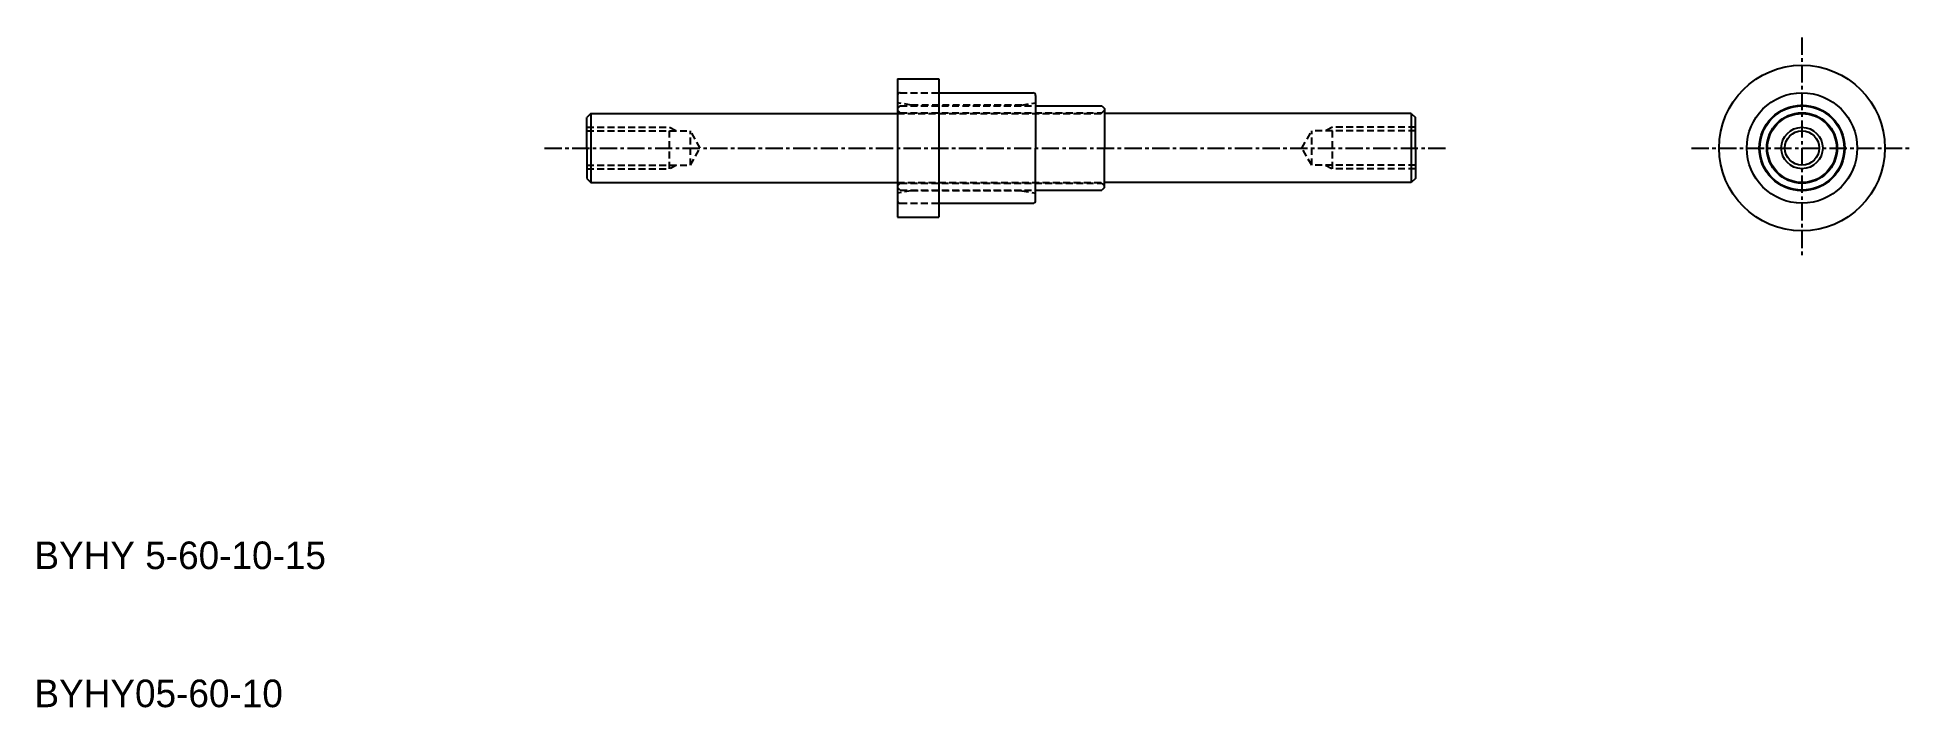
# Model space of a CAD drawing. Extents: x -18 to 118, y 175 to 224.
import ezdxf

# ---------------------------------------------------------------- set-up
doc = ezdxf.new("R2010")
doc.units = 0
doc.linetypes.add('CENTER', pattern=[2, 1.25, -0.25, 0.25, -0.25])
doc.linetypes.add('DASHED', pattern=[0.75, 0.5, -0.25])
doc.layers.get('0').update_dxf_attribs({"linetype": 'CONTINUOUS'})
doc.layers.add('CENTER', color=1, linetype='CENTER')

# ---------------------------------------------------------------- blocks, each defined once
blk = doc.blocks.new('A$C21E863DA')
at = {"color": 3, "linetype": 'DASHED'}
for p, q in [((0, 1.5), (6, 1.5)), ((6, 1.5), (6.5, 1.25)), ((6, -1.5), (6, 1.5)), ((0, 1.25), (7.5, 1.25)), ((8.22, 0), (7.5, 1.25)), ((7.5, -1.25), (7.5, 1.25)), ((7.5, -1.25), (8.22, 0)), ((0, -1.25), (7.5, -1.25)), ((6.5, -1.25), (6, -1.5)), ((0, -1.5), (6, -1.5))]:
    blk.add_line(p, q, dxfattribs=at)
blk = doc.blocks.new('A$C10023ABC')
at = {"color": 3, "linetype": 'DASHED'}
for p, q in [((-6, 1.5), (-6.5, 1.25)), ((-6, -1.5), (-6, 1.5)), ((0, 1.5), (-6, 1.5)), ((-8.22, 0), (-7.5, 1.25)), ((-7.5, -1.25), (-8.22, 0)), ((-7.5, -1.25), (-7.5, 1.25)), ((0, 1.25), (-7.5, 1.25)), ((0, -1.25), (-7.5, -1.25)), ((-6.5, -1.25), (-6, -1.5)), ((0, -1.5), (-6, -1.5))]:
    blk.add_line(p, q, dxfattribs=at)

msp = doc.modelspace()

# ---------------------------------------------------------------- linework, layer by layer
at = {"color": 7, "linetype": 'CONTINUOUS'}
for p, q in [((44.66, 220.69), (47.66, 220.69)), ((44.66, 220.69), (44.66, 210.69)), ((47.66, 220.69), (47.66, 210.69)), ((47.66, 219.69), (54.46, 219.69)), ((54.66, 219.49), (54.66, 215.69)), ((54.66, 218.74), (59.46, 218.74)), ((59.46, 218.74), (59.66, 218.54)), ((22.46, 218.19), (22.16, 217.89)), ((22.16, 215.69), (22.16, 217.89)), ((22.46, 218.19), (22.46, 213.19)), ((22.46, 218.19), (44.66, 218.19)), ((59.66, 218.54), (59.66, 215.69)), ((81.86, 218.19), (59.66, 218.19)), ((81.86, 218.19), (82.16, 217.89)), ((81.86, 218.19), (81.86, 213.19)), ((82.16, 215.69), (82.16, 217.89)), ((22.16, 215.69), (22.16, 213.49)), ((54.66, 211.89), (54.66, 215.69)), ((59.66, 212.84), (59.66, 215.69)), ((82.16, 215.69), (82.16, 213.49)), ((22.16, 213.49), (22.46, 213.19)), ((22.46, 213.19), (44.66, 213.19)), ((81.86, 213.19), (59.66, 213.19)), ((82.16, 213.49), (81.86, 213.19)), ((54.66, 212.64), (59.46, 212.64)), ((59.66, 212.84), (59.46, 212.64)), ((44.66, 210.69), (47.66, 210.69)), ((47.66, 211.69), (54.46, 211.69))]:
    msp.add_line(p, q, dxfattribs=at)
at = {"color": 3, "linetype": 'DASHED'}
for p, q in [((45.66, 218.79), (44.66, 218.97)), ((44.86, 218.74), (44.66, 218.54)), ((44.86, 219.69), (47.66, 219.69)), ((44.86, 218.74), (54.66, 218.74)), ((53.66, 218.79), (45.66, 218.79)), ((53.66, 218.79), (54.66, 218.97)), ((44.86, 218.24), (44.66, 218.44)), ((44.66, 218.19), (59.66, 218.19)), ((44.86, 218.24), (59.46, 218.24)), ((59.46, 218.24), (59.66, 218.44)), ((44.66, 213.19), (59.66, 213.19)), ((44.86, 213.14), (44.66, 212.94)), ((44.86, 212.64), (44.66, 212.84)), ((45.66, 212.59), (44.66, 212.42)), ((44.86, 213.14), (59.46, 213.14)), ((44.86, 212.64), (54.66, 212.64)), ((53.66, 212.59), (45.66, 212.59)), ((53.66, 212.59), (54.66, 212.42)), ((59.46, 213.14), (59.66, 212.94)), ((44.86, 211.69), (47.66, 211.69))]:
    msp.add_line(p, q, dxfattribs=at)
at = {"color": 7, "linetype": 'CONTINUOUS'}
for radius in [6, 4, 3.1, 3.05, 2.55, 2.5, 1.25]:
    msp.add_circle((110.16, 215.69), radius, dxfattribs=at)
at = {"color": 3, "linetype": 'CONTINUOUS'}
msp.add_circle((110.16, 215.69), 1.5, dxfattribs=at)
at = {"color": 3, "linetype": 'DASHED'}
for centre, start, end in [((44.86, 219.49), 90, 180), ((44.86, 211.89), 180, 270)]:
    msp.add_arc(centre, 0.2, start, end, dxfattribs=at)
at = {"color": 7, "linetype": 'CONTINUOUS'}
for centre, radius, start, end in [((54.46, 219.49), 0.2, 0, 90), ((110.16, 218.49), 0.3, 54.7821, 125.2179), ((107.74, 217.09), 0.3, 114.7821, 185.2179), ((110.16, 218.49), 0.3, 238.1793, 301.8207), ((112.59, 217.09), 0.3, 354.7821, 65.2179), ((107.74, 217.09), 0.3, 298.1793, 1.8207), ((112.59, 217.09), 0.3, 178.1793, 241.8207), ((107.74, 214.29), 0.3, 358.1793, 61.8207), ((112.59, 214.29), 0.3, 118.1793, 181.8207), ((107.74, 214.29), 0.3, 174.7821, 245.2179), ((110.16, 212.89), 0.3, 58.1793, 121.8207), ((112.59, 214.29), 0.3, 294.7821, 5.2179), ((54.46, 211.89), 0.2, 270, 0), ((110.16, 212.89), 0.3, 234.7821, 305.2179)]:
    msp.add_arc(centre, radius, start, end, dxfattribs=at)
at = {"layer": 'CENTER', "color": 1, "linetype": 'CENTER'}
for p, q in [((110.16, 223.69), (110.16, 207.69)), ((19.1, 215.69), (84.48, 215.69)), ((102.16, 215.69), (118.16, 215.69))]:
    msp.add_line(p, q, dxfattribs=at)

# ---------------------------------------------------------------- block references
at = {"color": 7, "linetype": 'CONTINUOUS'}
for name, p in [('A$C21E863DA', (22.16, 215.69)), ('A$C10023ABC', (82.16, 215.69))]:
    msp.add_blockref(name, p, dxfattribs=at)

# ---------------------------------------------------------------- texts
for s, p in [('BYHY 5-60-10-15', (-17.84, 185.19)), ('BYHY05-60-10', (-17.84, 175.19))]:
    msp.add_text(s, height=2, dxfattribs=at).set_placement(p)

doc.saveas('drawing.dxf')
